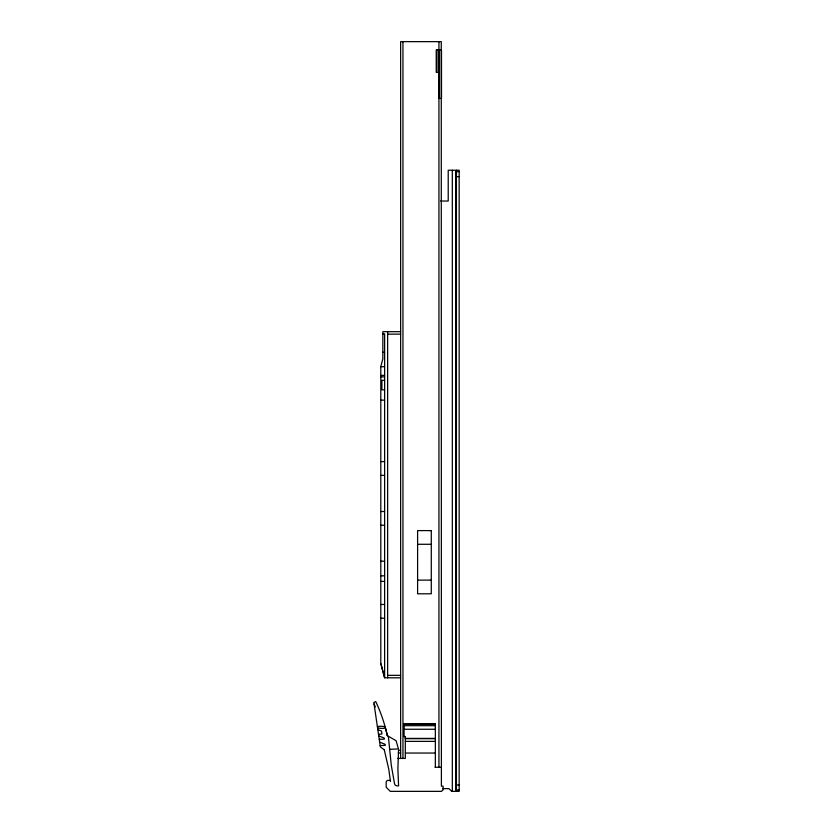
<?xml version="1.0" encoding="UTF-8"?>
<svg xmlns="http://www.w3.org/2000/svg" width="833" height="833" viewBox="0 0 833 833"><rect width="100%" height="100%" fill="white"/><g stroke="black" fill="none" stroke-linecap="round" stroke-linejoin="round"><path stroke-width="1.25" d="M378.505 734.227L381.93 734.029L381.504 731.093L377.828 729.635M379.265 739.392L384.398 739.09L384.252 738.069L378.744 735.893M380.181 745.639L385.315 745.337L385.169 744.317L379.661 742.141M439.012 72.429L436.232 72.429L436.232 49.855L441.5 49.855L441.5 98.429L439.043 98.429L439.043 49.855M459.16 171.619L455.734 171.619L455.734 789.986L459.16 789.986M456.422 176.617L459.16 176.617M440.595 201.034L448.216 201.034L448.216 170.244L459.16 170.244L459.16 791.35L451.746 791.35L448.914 788.612L442.542 788.612M400.631 331.68L382.847 331.68L382.847 358.908L380.796 366.562L380.796 663.505L383.971 675.334M382.847 333.856L384.627 333.856L384.627 677.802L400.631 677.802M387.637 334.148L400.631 334.148M382.847 352.317L384.627 352.317M380.796 366.687L384.627 366.687M380.796 375.381L384.627 375.381M380.796 376.88L384.627 376.88M384.627 380.254L381.889 380.254L381.889 389.813L384.627 389.813M380.796 400.142L384.627 400.142M380.796 461.597L384.627 461.597M380.796 475.383L384.627 475.383M380.796 511.514L384.627 511.514M380.796 525.259L384.627 525.259M417.604 544.282L431.286 544.282M380.796 561.203L384.627 561.203M380.796 575.822L384.627 575.822M417.604 580.122L431.286 580.122M380.796 581.403L384.627 581.403M380.796 604.477L384.627 604.477M380.796 618.221L384.627 618.221M387.637 675.334L400.631 675.334M405.317 736.632L404.088 736.632L404.088 723.908L435.347 723.908L435.347 767.276M404.088 723.95L435.347 723.95M404.088 725.678L435.347 725.678M377.38 726.584C387.178 725.002 389.063 729.843 377.578 727.938M404.088 729.26L435.347 729.26M404.088 736.549L405.317 736.549L405.317 758.415L397.893 758.415M405.317 738.402L435.347 738.402M405.317 738.652L435.347 738.652M405.317 741.38L435.347 741.38M398.289 752.99L400.631 752.99M405.317 753.042L435.347 753.042M435.086 767.276L441.396 767.276M390.302 780.406L387.335 780.406L386.189 781.77L386.189 787.247L390.292 791.35L441.448 791.35L443.083 789.913L443.083 786.154L441.396 786.154L441.261 41.65L400.631 41.65L400.631 758.415M456.422 784.978L459.16 784.978M400.631 750.377L398.538 750.064L397.893 768.776L398.58 785.873L397.216 785.873A2.738 2.738 0 0 1 394.519 783.614L391.302 765.381L388.334 736.237M384.305 749.783L380.379 747.024L373.84 702.511L375.756 701.605A158.697 158.697 0 0 1 387.314 735.654L396.06 740.704L398.455 748.898L389.657 749.356M380.796 663.505L384.627 677.76L384.138 675.99M384.263 749.752L388.772 769.192L390.458 781.5M456.422 170.244L456.422 791.35M452.319 170.244L452.319 791.35M438.939 41.65L438.939 767.276M436.95 49.855L436.95 72.429M402.953 41.65L402.953 758.165M387.637 331.68L387.637 677.802M385.554 728.386A190.695 173.774 -8.4 0 1 387.314 735.654M374.069 704.052A156.135 156.135 0 0 1 375.36 706.925M431.286 530.6L417.604 530.6L417.604 593.804L431.286 593.804L431.286 530.6"/></g></svg>
